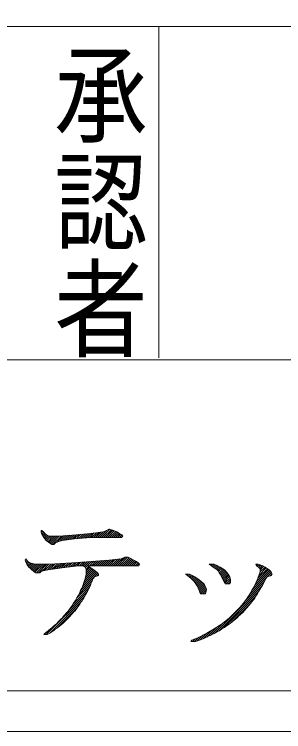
# Model space of a CAD drawing. Units: millimetres, scale not verified. Extents: x -2100 to 2100, y -1470 to 1470.
# Drawn here: x 1716.8 to 1846, y -1470 to -1125.6 of the extents above; entities that cross this region are included whole.
import ezdxf
from ezdxf.enums import TextEntityAlignment as Align

# ---------------------------------------------------------------- set-up
doc = ezdxf.new("R2010")
doc.units = ezdxf.units.MM
doc.header["$LTSCALE"] = 15
doc.layers.add('0-0_図面枠', color=7, linetype='Continuous', lineweight=9)
doc.layers.add('0-1_ブロック', color=5, linetype='Continuous', lineweight=9)
doc.styles.add('@ＭＳ ゴシック', font='')
doc.styles.get('@ＭＳ ゴシック').set_extended_font_data('@MS Gothic')

msp = doc.modelspace()

# ---------------------------------------------------------------- linework, layer by layer
at = {"layer": '0-0_図面枠', "color": 5}
for p, q in [((1058.9, -1131.49), (2076.66, -1131.49)), ((1786.09, -1131.49), (1786.09, -1290.43)), ((1058.9, -1291.49), (2076.66, -1291.49)), ((1058.9, -1450.43), (2076.66, -1450.43))]:
    msp.add_line(p, q, dxfattribs=at)
at = {"layer": '0-0_図面枠'}
for p, q in [((1729.7, -1373.44), (1729.7, -1374.12)), ((1730.04, -1373.44), (1729.7, -1373.44)), ((1729.7, -1374.12), (1729.87, -1374.79)), ((1729.73, -1374.23), (1730.28, -1373.68)), ((1729.96, -1374.96), (1730.76, -1374.16)), ((1730.04, -1373.44), (1730.71, -1374.12)), ((1730.71, -1374.12), (1731.39, -1374.79)), ((1759.4, -1374.12), (1753.5, -1374.79)), ((1755.79, -1376.82), (1758.37, -1374.24)), ((1756.74, -1376.82), (1759.47, -1374.09)), ((1757.69, -1376.82), (1761.06, -1373.46)), ((1758.65, -1376.82), (1762.63, -1372.83)), ((1761.09, -1373.44), (1759.4, -1374.12)), ((1759.6, -1376.82), (1763.35, -1373.07)), ((1760.56, -1376.82), (1764.07, -1373.31)), ((1762.1, -1372.77), (1761.09, -1373.44)), ((1761.51, -1376.82), (1764.76, -1373.57)), ((1762.44, -1372.77), (1762.1, -1372.77)), ((1762.44, -1372.77), (1764.46, -1373.44)), ((1762.47, -1376.82), (1765.42, -1373.87)), ((1763.42, -1376.82), (1766.08, -1374.16)), ((1764.46, -1373.44), (1765.98, -1374.12)), ((1765.98, -1374.12), (1767.33, -1374.79)), ((1729.87, -1374.79), (1730.88, -1376.82)), ((1730.27, -1375.6), (1731.24, -1374.64)), ((1730.59, -1376.24), (1731.75, -1375.08)), ((1730.88, -1376.82), (1731.39, -1377.49)), ((1730.92, -1376.87), (1732.29, -1375.5)), ((1731.33, -1377.41), (1732.92, -1375.81)), ((1731.39, -1374.79), (1732.23, -1375.47)), ((1731.39, -1377.49), (1732.06, -1378.17)), ((1731.79, -1377.9), (1733.56, -1376.13)), ((1732.23, -1375.47), (1733.58, -1376.14)), ((1732.29, -1378.35), (1734.5, -1376.14)), ((1732.83, -1378.78), (1735.46, -1376.14)), ((1733.36, -1379.2), (1736.41, -1376.14)), ((1738.31, -1376.14), (1733.58, -1376.14)), ((1733.9, -1379.61), (1737.37, -1376.14)), ((1734.47, -1380), (1738.32, -1376.14)), ((1735.23, -1380.19), (1739.37, -1376.06)), ((1737.4, -1378.98), (1740.41, -1375.97)), ((1746.41, -1375.47), (1738.31, -1376.14)), ((1738.91, -1378.42), (1741.45, -1375.88)), ((1745.56, -1377.49), (1739.66, -1378.17)), ((1740.18, -1378.11), (1742.49, -1375.79)), ((1741.25, -1377.99), (1743.53, -1375.71)), ((1742.33, -1377.86), (1744.57, -1375.62)), ((1743.41, -1377.74), (1745.61, -1375.53)), ((1744.49, -1377.62), (1746.66, -1375.44)), ((1745.56, -1377.49), (1747.71, -1375.34)), ((1753.33, -1376.82), (1745.56, -1377.49)), ((1753.5, -1374.79), (1746.41, -1375.47)), ((1746.61, -1377.4), (1748.77, -1375.24)), ((1747.66, -1377.31), (1749.82, -1375.14)), ((1748.7, -1377.22), (1750.88, -1375.04)), ((1749.75, -1377.13), (1751.93, -1374.94)), ((1750.79, -1377.04), (1752.99, -1374.84)), ((1751.84, -1376.95), (1754.06, -1374.73)), ((1752.88, -1376.86), (1755.13, -1374.61)), ((1766.66, -1376.82), (1753.33, -1376.82)), ((1753.88, -1376.82), (1756.21, -1374.48)), ((1754.83, -1376.82), (1757.29, -1374.36)), ((1764.38, -1376.82), (1766.71, -1374.48)), ((1765.33, -1376.82), (1767.35, -1374.8)), ((1766.29, -1376.82), (1767.92, -1375.18)), ((1768.18, -1376.82), (1766.66, -1376.82)), ((1767.24, -1376.82), (1768.45, -1375.61)), ((1767.33, -1374.79), (1768.35, -1375.47)), ((1768.85, -1376.14), (1768.18, -1376.82)), ((1768.35, -1375.47), (1768.85, -1376.14)), ((1732.06, -1378.17), (1733.75, -1379.52)), ((1733.75, -1379.52), (1734.76, -1380.19)), ((1735.78, -1380.19), (1734.76, -1380.19)), ((1736.45, -1379.52), (1735.78, -1380.19)), ((1737.63, -1378.84), (1736.45, -1379.52)), ((1739.66, -1378.17), (1737.63, -1378.84)), ((1722.28, -1386.94), (1721.94, -1387.62)), ((1721.94, -1387.62), (1722.11, -1388.29)), ((1721.97, -1387.73), (1722.48, -1387.21)), ((1722.19, -1388.46), (1722.89, -1387.76)), ((1722.28, -1386.94), (1723.29, -1388.29)), ((1762.27, -1387.62), (1753.66, -1388.29)), ((1755.65, -1390.32), (1758.02, -1387.95)), ((1756.6, -1390.32), (1759.05, -1387.87)), ((1757.56, -1390.32), (1760.09, -1387.79)), ((1758.51, -1390.32), (1761.12, -1387.71)), ((1759.47, -1390.32), (1762.16, -1387.63)), ((1760.42, -1390.32), (1763.24, -1387.5)), ((1761.38, -1390.32), (1764.32, -1387.38)), ((1768.01, -1386.94), (1762.27, -1387.62)), ((1762.33, -1390.32), (1765.4, -1387.25)), ((1763.29, -1390.32), (1766.48, -1387.12)), ((1764.24, -1390.32), (1767.56, -1387)), ((1765.2, -1390.32), (1768.89, -1386.62)), ((1766.15, -1390.32), (1770.2, -1386.27)), ((1767.1, -1390.32), (1771.15, -1386.27)), ((1769.86, -1386.27), (1768.01, -1386.94)), ((1768.06, -1390.32), (1771.87, -1386.51)), ((1769.01, -1390.32), (1772.5, -1386.83)), ((1771.38, -1386.27), (1769.86, -1386.27)), ((1769.97, -1390.32), (1773.14, -1387.15)), ((1770.92, -1390.32), (1773.78, -1387.46)), ((1771.38, -1386.27), (1775.43, -1388.29)), ((1771.88, -1390.32), (1774.41, -1387.78)), ((1722.11, -1388.29), (1722.45, -1388.97)), ((1722.45, -1388.97), (1722.78, -1389.64)), ((1722.51, -1389.09), (1723.3, -1388.3)), ((1722.78, -1389.64), (1723.29, -1390.32)), ((1722.84, -1389.72), (1723.87, -1388.68)), ((1723.25, -1390.26), (1724.49, -1389.02)), ((1723.29, -1388.29), (1724.3, -1388.97)), ((1723.29, -1390.32), (1723.8, -1390.99)), ((1723.66, -1390.81), (1725.25, -1389.22)), ((1723.8, -1390.99), (1724.47, -1391.67)), ((1724.11, -1391.31), (1726, -1389.42)), ((1724.3, -1388.97), (1726.83, -1389.64)), ((1724.59, -1391.79), (1726.75, -1389.62)), ((1725.07, -1392.26), (1727.69, -1389.64)), ((1725.59, -1392.7), (1728.64, -1389.64)), ((1726.13, -1393.11), (1729.6, -1389.64)), ((1726.7, -1393.49), (1730.55, -1389.64)), ((1733.58, -1389.64), (1726.83, -1389.64)), ((1727.46, -1393.69), (1731.51, -1389.64)), ((1728.41, -1393.69), (1732.46, -1389.64)), ((1730.09, -1392.97), (1733.41, -1389.64)), ((1731.31, -1392.7), (1734.42, -1389.59)), ((1732.54, -1392.42), (1735.44, -1389.53)), ((1744.38, -1388.97), (1733.58, -1389.64)), ((1733.69, -1392.23), (1736.46, -1389.46)), ((1734.82, -1392.06), (1737.48, -1389.4)), ((1735.94, -1391.89), (1738.49, -1389.34)), ((1737.06, -1391.73), (1739.51, -1389.27)), ((1742.19, -1390.99), (1737.46, -1391.67)), ((1738.17, -1391.57), (1740.53, -1389.21)), ((1739.29, -1391.41), (1741.55, -1389.15)), ((1740.4, -1391.25), (1742.57, -1389.08)), ((1741.51, -1391.09), (1743.59, -1389.02)), ((1747.59, -1390.32), (1742.19, -1390.99)), ((1742.62, -1390.94), (1744.61, -1388.95)), ((1743.71, -1390.8), (1745.64, -1388.88)), ((1753.66, -1388.29), (1744.38, -1388.97)), ((1744.8, -1390.67), (1746.67, -1388.8)), ((1745.89, -1390.53), (1747.69, -1388.73)), ((1746.98, -1390.39), (1748.72, -1388.65)), ((1749.78, -1390.32), (1747.59, -1390.32)), ((1748.01, -1390.32), (1749.75, -1388.58)), ((1748.97, -1390.32), (1750.78, -1388.5)), ((1749.78, -1390.32), (1750.8, -1390.99)), ((1749.87, -1390.37), (1751.81, -1388.43)), ((1750.44, -1390.76), (1752.84, -1388.35)), ((1750.8, -1390.99), (1751.13, -1391.67)), ((1750.92, -1391.23), (1753.87, -1388.28)), ((1751.19, -1391.91), (1752.46, -1390.64)), ((1751.3, -1392.76), (1753.03, -1391.02)), ((1751.3, -1393.71), (1753.61, -1391.41)), ((1751.98, -1390.32), (1755.01, -1392.34)), ((1772.06, -1390.32), (1751.98, -1390.32)), ((1752.79, -1390.32), (1754.91, -1388.2)), ((1753.74, -1390.32), (1755.94, -1388.11)), ((1754.69, -1390.32), (1756.98, -1388.03)), ((1776.61, -1390.32), (1772.06, -1390.32)), ((1772.83, -1390.32), (1775.05, -1388.1)), ((1773.79, -1390.32), (1775.64, -1388.46)), ((1774.74, -1390.32), (1776.17, -1388.89)), ((1775.43, -1388.29), (1776.28, -1388.97)), ((1775.7, -1390.32), (1776.61, -1389.41)), ((1776.28, -1388.97), (1776.78, -1389.64)), ((1776.78, -1389.64), (1776.61, -1390.32)), ((1810.36, -1389.64), (1811.38, -1390.32)), ((1812.73, -1389.64), (1810.36, -1389.64)), ((1810.59, -1389.79), (1810.74, -1389.64)), ((1811.16, -1390.17), (1811.69, -1389.64)), ((1811.38, -1390.32), (1812.22, -1390.99)), ((1811.71, -1390.58), (1812.65, -1389.64)), ((1812.22, -1390.99), (1813.23, -1391.67)), ((1812.24, -1391.01), (1813.35, -1389.89)), ((1812.73, -1389.64), (1814.41, -1390.32)), ((1812.81, -1391.39), (1814.03, -1390.17)), ((1813.37, -1391.78), (1814.68, -1390.47)), ((1813.9, -1392.2), (1815.29, -1390.82)), ((1814.4, -1392.66), (1815.88, -1391.18)), ((1814.41, -1390.32), (1815.6, -1390.99)), ((1815.6, -1390.99), (1817.62, -1392.34)), ((1832.64, -1389.64), (1832.98, -1390.32)), ((1833.82, -1389.64), (1832.64, -1389.64)), ((1832.66, -1389.68), (1832.69, -1389.64)), ((1832.98, -1390.31), (1833.65, -1389.64)), ((1832.98, -1390.32), (1833.99, -1390.99)), ((1833.55, -1390.7), (1834.42, -1389.83)), ((1833.82, -1389.64), (1836.01, -1390.32)), ((1833.99, -1390.99), (1834.66, -1391.67)), ((1834.1, -1391.1), (1835.15, -1390.05)), ((1834.22, -1394.8), (1837.66, -1391.36)), ((1834.57, -1391.58), (1835.88, -1390.28)), ((1834.76, -1393.3), (1837.12, -1390.95)), ((1834.82, -1392.29), (1836.51, -1390.6)), ((1836.01, -1390.32), (1837.2, -1390.99)), ((1837.2, -1390.99), (1838.04, -1391.67)), ((1724.47, -1391.67), (1725.15, -1392.34)), ((1725.15, -1392.34), (1725.99, -1393.02)), ((1725.99, -1393.02), (1727, -1393.69)), ((1729.03, -1393.69), (1727, -1393.69)), ((1729.87, -1393.02), (1729.03, -1393.69)), ((1732.91, -1392.34), (1729.87, -1393.02)), ((1737.46, -1391.67), (1732.91, -1392.34)), ((1748.59, -1402.15), (1756.85, -1393.89)), ((1749.48, -1400.31), (1756.36, -1393.42)), ((1750.02, -1398.81), (1755.83, -1393)), ((1750.44, -1397.43), (1755.3, -1392.57)), ((1750.88, -1396.04), (1754.75, -1392.17)), ((1751.13, -1391.67), (1751.3, -1392.34)), ((1751.3, -1394.37), (1751.13, -1395.04)), ((1751.2, -1394.77), (1754.18, -1391.79)), ((1751.3, -1392.34), (1751.3, -1393.02)), ((1751.3, -1393.02), (1751.3, -1393.69)), ((1751.3, -1393.69), (1751.3, -1394.37)), ((1755.01, -1392.34), (1756.7, -1393.69)), ((1756.37, -1395.32), (1757.21, -1394.49)), ((1756.7, -1393.69), (1757.21, -1394.37)), ((1757.21, -1394.37), (1757.21, -1395.04)), ((1798.89, -1394.37), (1799.9, -1395.04)), ((1800.91, -1394.37), (1798.89, -1394.37)), ((1799.15, -1394.54), (1799.33, -1394.37)), ((1799.73, -1394.93), (1800.28, -1394.37)), ((1800.27, -1395.34), (1801.13, -1394.48)), ((1800.8, -1395.76), (1801.77, -1394.79)), ((1800.91, -1394.37), (1802.26, -1395.04)), ((1813.23, -1391.67), (1814.08, -1392.34)), ((1814.08, -1392.34), (1814.75, -1393.02)), ((1814.75, -1393.02), (1815.09, -1393.69)), ((1814.83, -1393.18), (1816.45, -1391.56)), ((1815.09, -1393.69), (1815.6, -1394.37)), ((1815.17, -1393.8), (1817.02, -1391.95)), ((1815.58, -1394.35), (1817.6, -1392.33)), ((1815.6, -1394.37), (1817.62, -1398.42)), ((1815.9, -1394.98), (1818.08, -1392.8)), ((1816.22, -1395.62), (1818.56, -1393.28)), ((1816.54, -1396.25), (1819.02, -1393.77)), ((1816.86, -1396.89), (1819.43, -1394.31)), ((1817.62, -1392.34), (1818.97, -1393.69)), ((1818.97, -1393.69), (1819.48, -1394.37)), ((1819.48, -1394.37), (1820.15, -1395.72)), ((1830.86, -1401.98), (1839.77, -1393.07)), ((1832.15, -1399.73), (1839.29, -1392.59)), ((1832.91, -1398.02), (1838.77, -1392.16)), ((1833.68, -1396.3), (1838.2, -1391.77)), ((1834.33, -1394.37), (1834.16, -1395.04)), ((1834.66, -1393.69), (1834.33, -1394.37)), ((1834.66, -1391.67), (1834.83, -1392.34)), ((1834.83, -1393.02), (1834.66, -1393.69)), ((1834.83, -1392.34), (1834.83, -1393.02)), ((1838.04, -1391.67), (1839.05, -1392.34)), ((1838.09, -1395.7), (1840.17, -1393.62)), ((1839.05, -1392.34), (1839.73, -1393.02)), ((1839.47, -1395.28), (1840.51, -1394.24)), ((1839.73, -1393.02), (1840.23, -1393.69)), ((1840.23, -1393.69), (1840.57, -1394.37)), ((1840.57, -1394.37), (1840.23, -1395.04)), ((1747.98, -1403.72), (1754.24, -1397.45)), ((1750.29, -1397.74), (1750.12, -1398.42)), ((1750.63, -1397.07), (1750.29, -1397.74)), ((1750.8, -1396.39), (1750.63, -1397.07)), ((1750.96, -1395.72), (1750.8, -1396.39)), ((1751.13, -1395.04), (1750.96, -1395.72)), ((1754.17, -1397.74), (1753.5, -1399.09)), ((1754.34, -1397.07), (1754.17, -1397.74)), ((1754.68, -1396.39), (1754.34, -1397.07)), ((1755.18, -1395.72), (1754.68, -1396.39)), ((1757.21, -1395.04), (1755.18, -1395.72)), ((1799.9, -1395.04), (1801.59, -1396.39)), ((1801.33, -1396.19), (1802.4, -1395.12)), ((1801.59, -1396.39), (1802.94, -1397.74)), ((1801.83, -1396.64), (1803, -1395.47)), ((1802.26, -1395.04), (1803.45, -1395.72)), ((1802.31, -1397.11), (1803.6, -1395.82)), ((1802.79, -1397.59), (1804.18, -1396.2)), ((1802.94, -1397.74), (1803.95, -1399.09)), ((1803.22, -1398.12), (1804.75, -1396.59)), ((1803.45, -1395.72), (1805.47, -1397.07)), ((1803.63, -1398.66), (1805.32, -1396.97)), ((1804.02, -1399.23), (1805.86, -1397.38)), ((1804.35, -1399.85), (1806.38, -1397.81)), ((1804.76, -1400.39), (1806.86, -1398.29)), ((1805.47, -1397.07), (1806.31, -1397.74)), ((1806.31, -1397.74), (1807.66, -1399.09)), ((1817.17, -1397.52), (1819.76, -1394.94)), ((1817.49, -1398.16), (1820.08, -1395.57)), ((1817.86, -1398.74), (1820.3, -1396.31)), ((1818.47, -1399.09), (1820.49, -1397.07)), ((1819.42, -1399.09), (1820.49, -1398.03)), ((1820.15, -1395.72), (1820.49, -1397.07)), ((1820.49, -1397.07), (1820.49, -1398.42)), ((1827.65, -1407.09), (1836.71, -1398.03)), ((1829.57, -1404.22), (1837.94, -1395.85)), ((1832.98, -1397.74), (1832.81, -1398.42)), ((1833.65, -1396.39), (1832.98, -1397.74)), ((1833.82, -1395.72), (1833.65, -1396.39)), ((1834.16, -1395.04), (1833.82, -1395.72)), ((1837.53, -1396.39), (1835.85, -1399.77)), ((1838.04, -1395.72), (1837.53, -1396.39)), ((1840.23, -1395.04), (1838.04, -1395.72)), ((1745.05, -1408.55), (1752.82, -1400.79)), ((1746.68, -1405.97), (1753.48, -1399.17)), ((1748.77, -1401.79), (1748.43, -1402.47)), ((1749.11, -1401.12), (1748.77, -1401.79)), ((1749.45, -1400.44), (1749.11, -1401.12)), ((1749.61, -1399.77), (1749.45, -1400.44)), ((1749.95, -1399.09), (1749.61, -1399.77)), ((1750.12, -1398.42), (1749.95, -1399.09)), ((1753.33, -1399.77), (1751.3, -1403.82)), ((1753.5, -1399.09), (1753.33, -1399.77)), ((1803.95, -1399.09), (1804.29, -1399.77)), ((1804.29, -1399.77), (1804.8, -1400.44)), ((1804.8, -1400.44), (1804.96, -1401.12)), ((1804.96, -1401.12), (1805.64, -1402.47)), ((1804.97, -1401.13), (1807.34, -1398.77)), ((1805.29, -1401.77), (1807.79, -1399.27)), ((1805.61, -1402.41), (1808.2, -1399.82)), ((1805.82, -1403.15), (1808.51, -1400.46)), ((1806.23, -1403.7), (1808.83, -1401.09)), ((1807.66, -1399.09), (1808.17, -1399.77)), ((1808.17, -1399.77), (1808.85, -1401.12)), ((1809.01, -1401.79), (1808.51, -1403.82)), ((1808.85, -1401.12), (1809.01, -1401.79)), ((1812.9, -1422.8), (1835.59, -1400.11)), ((1817.62, -1398.42), (1818.13, -1399.09)), ((1819.98, -1399.09), (1818.13, -1399.09)), ((1820.49, -1398.42), (1819.98, -1399.09)), ((1830.95, -1401.79), (1830.28, -1403.14)), ((1831.46, -1401.12), (1830.95, -1401.79)), ((1832.81, -1398.42), (1831.46, -1401.12)), ((1834.66, -1401.79), (1834.16, -1402.47)), ((1835.34, -1400.44), (1834.66, -1401.79)), ((1835.85, -1399.77), (1835.34, -1400.44)), ((1732.12, -1423.39), (1750.57, -1404.94)), ((1742.86, -1411.7), (1751.86, -1402.7)), ((1747.08, -1405.17), (1746.75, -1405.84)), ((1747.59, -1404.49), (1747.08, -1405.17)), ((1747.93, -1403.82), (1747.59, -1404.49)), ((1748.26, -1403.14), (1747.93, -1403.82)), ((1748.43, -1402.47), (1748.26, -1403.14)), ((1750.8, -1404.49), (1750.12, -1405.84)), ((1751.3, -1403.82), (1750.8, -1404.49)), ((1805.64, -1402.47), (1805.81, -1403.14)), ((1805.81, -1403.14), (1806.31, -1403.82)), ((1808.51, -1403.82), (1806.31, -1403.82)), ((1807.06, -1403.82), (1808.99, -1401.89)), ((1808.02, -1403.82), (1808.67, -1403.16)), ((1815.1, -1421.56), (1834.13, -1402.52)), ((1817.55, -1420.06), (1832.56, -1405.05)), ((1828.93, -1405.17), (1828.59, -1405.84)), ((1829.43, -1404.49), (1828.93, -1405.17)), ((1829.77, -1403.82), (1829.43, -1404.49)), ((1830.28, -1403.14), (1829.77, -1403.82)), ((1832.47, -1405.17), (1832.13, -1405.84)), ((1833.48, -1403.82), (1832.47, -1405.17)), ((1834.16, -1402.47), (1833.48, -1403.82)), ((1733.75, -1422.72), (1749.28, -1407.19)), ((1745.06, -1408.54), (1744.72, -1409.22)), ((1745.56, -1407.87), (1745.06, -1408.54)), ((1745.9, -1407.19), (1745.56, -1407.87)), ((1746.41, -1406.52), (1745.9, -1407.19)), ((1748.43, -1408.54), (1745.9, -1411.92)), ((1746.75, -1405.84), (1746.41, -1406.52)), ((1748.77, -1407.87), (1748.43, -1408.54)), ((1749.28, -1407.19), (1748.77, -1407.87)), ((1749.61, -1406.52), (1749.28, -1407.19)), ((1750.12, -1405.84), (1749.61, -1406.52)), ((1821.07, -1417.49), (1830.37, -1408.19)), ((1826.56, -1408.54), (1825.89, -1409.22)), ((1828.59, -1405.84), (1826.56, -1408.54)), ((1830.11, -1408.54), (1829.43, -1409.22)), ((1832.13, -1405.84), (1830.11, -1408.54)), ((1736.95, -1420.47), (1747.09, -1410.33)), ((1742.7, -1411.92), (1742.19, -1412.59)), ((1743.2, -1411.24), (1742.7, -1411.92)), ((1743.71, -1410.57), (1743.2, -1411.24)), ((1744.21, -1409.89), (1743.71, -1410.57)), ((1744.72, -1409.22), (1744.21, -1409.89)), ((1745.9, -1411.92), (1745.23, -1412.59)), ((1824.88, -1410.57), (1820.83, -1414.62)), ((1825.89, -1409.22), (1824.88, -1410.57)), ((1827.07, -1411.92), (1826.56, -1412.59)), ((1828.42, -1410.57), (1827.07, -1411.92)), ((1829.43, -1409.22), (1828.42, -1410.57)), ((1739.83, -1415.29), (1739.15, -1415.97)), ((1740.33, -1414.62), (1739.83, -1415.29)), ((1741.01, -1413.94), (1740.33, -1414.62)), ((1743.54, -1414.62), (1740.84, -1417.32)), ((1741.51, -1413.27), (1741.01, -1413.94)), ((1742.19, -1412.59), (1741.51, -1413.27)), ((1744.05, -1413.94), (1743.54, -1414.62)), ((1744.72, -1413.27), (1744.05, -1413.94)), ((1745.23, -1412.59), (1744.72, -1413.27)), ((1819.98, -1415.29), (1819.31, -1415.97)), ((1820.83, -1414.62), (1819.98, -1415.29)), ((1823.7, -1415.29), (1822.85, -1415.97)), ((1824.37, -1414.62), (1823.7, -1415.29)), ((1825.21, -1413.94), (1824.37, -1414.62)), ((1826.56, -1412.59), (1825.21, -1413.94)), ((1736.45, -1418.67), (1735.61, -1419.34)), ((1737.13, -1417.99), (1736.45, -1418.67)), ((1737.8, -1417.32), (1737.13, -1417.99)), ((1739.32, -1418.67), (1737.63, -1420.02)), ((1738.48, -1416.64), (1737.8, -1417.32)), ((1739.15, -1415.97), (1738.48, -1416.64)), ((1740, -1417.99), (1739.32, -1418.67)), ((1740.84, -1417.32), (1740, -1417.99)), ((1810.99, -1423.76), (1817.04, -1417.71)), ((1815.76, -1418.67), (1812.73, -1420.69)), ((1816.61, -1417.99), (1815.76, -1418.67)), ((1817.62, -1417.32), (1816.61, -1417.99)), ((1819.31, -1415.97), (1817.62, -1417.32)), ((1819.48, -1418.67), (1818.46, -1419.34)), ((1820.32, -1417.99), (1819.48, -1418.67)), ((1821.33, -1417.32), (1820.32, -1417.99)), ((1822.18, -1416.64), (1821.33, -1417.32)), ((1822.85, -1415.97), (1822.18, -1416.64)), ((1731.17, -1423.39), (1732.97, -1421.59)), ((1732.4, -1422.04), (1731.56, -1422.72)), ((1733.25, -1421.37), (1732.4, -1422.04)), ((1734.09, -1420.69), (1733.25, -1421.37)), ((1735.78, -1421.37), (1733.75, -1422.72)), ((1734.93, -1420.02), (1734.09, -1420.69)), ((1735.61, -1419.34), (1734.93, -1420.02)), ((1736.62, -1420.69), (1735.78, -1421.37)), ((1737.63, -1420.02), (1736.62, -1420.69)), ((1807.49, -1425.35), (1811.36, -1421.47)), ((1812.73, -1420.69), (1809.18, -1422.72)), ((1809.21, -1424.58), (1813.84, -1419.95)), ((1815.43, -1421.37), (1813.06, -1422.72)), ((1816.44, -1420.69), (1815.43, -1421.37)), ((1817.62, -1420.02), (1816.44, -1420.69)), ((1818.46, -1419.34), (1817.62, -1420.02)), ((1731.56, -1422.72), (1730.88, -1423.39)), ((1732.57, -1423.39), (1730.88, -1423.39)), ((1733.75, -1422.72), (1732.57, -1423.39)), ((1803.61, -1425.42), (1801.93, -1426.09)), ((1802.25, -1426.77), (1803.59, -1425.43)), ((1803.2, -1426.77), (1805.32, -1424.65)), ((1805.13, -1424.74), (1803.61, -1425.42)), ((1804.37, -1426.55), (1807.23, -1423.69)), ((1809.18, -1422.72), (1805.13, -1424.74)), ((1807.33, -1425.42), (1805.64, -1426.09)), ((1805.89, -1425.99), (1809.14, -1422.74)), ((1810.36, -1424.07), (1807.33, -1425.42)), ((1813.06, -1422.72), (1810.36, -1424.07)), ((1801.93, -1426.09), (1801.42, -1426.77)), ((1803.78, -1426.77), (1801.42, -1426.77)), ((1801.8, -1426.27), (1802, -1426.06)), ((1805.64, -1426.09), (1803.78, -1426.77))]:
    msp.add_line(p, q, dxfattribs=at)
at = {"layer": '0-1_ブロック'}
msp.add_lwpolyline([(-2100, -1470), (2100, -1470), (2100, 1470)], dxfattribs=at)

# ---------------------------------------------------------------- texts
at = {"layer": '0-0_図面枠', "style": '@ＭＳ ゴシック', "width": 1.15}
msp.add_text('承認者', height=32.88, rotation=270, dxfattribs=at).set_placement((1731.46, -1137.59), align=Align.BOTTOM_LEFT)

doc.saveas('drawing.dxf')
